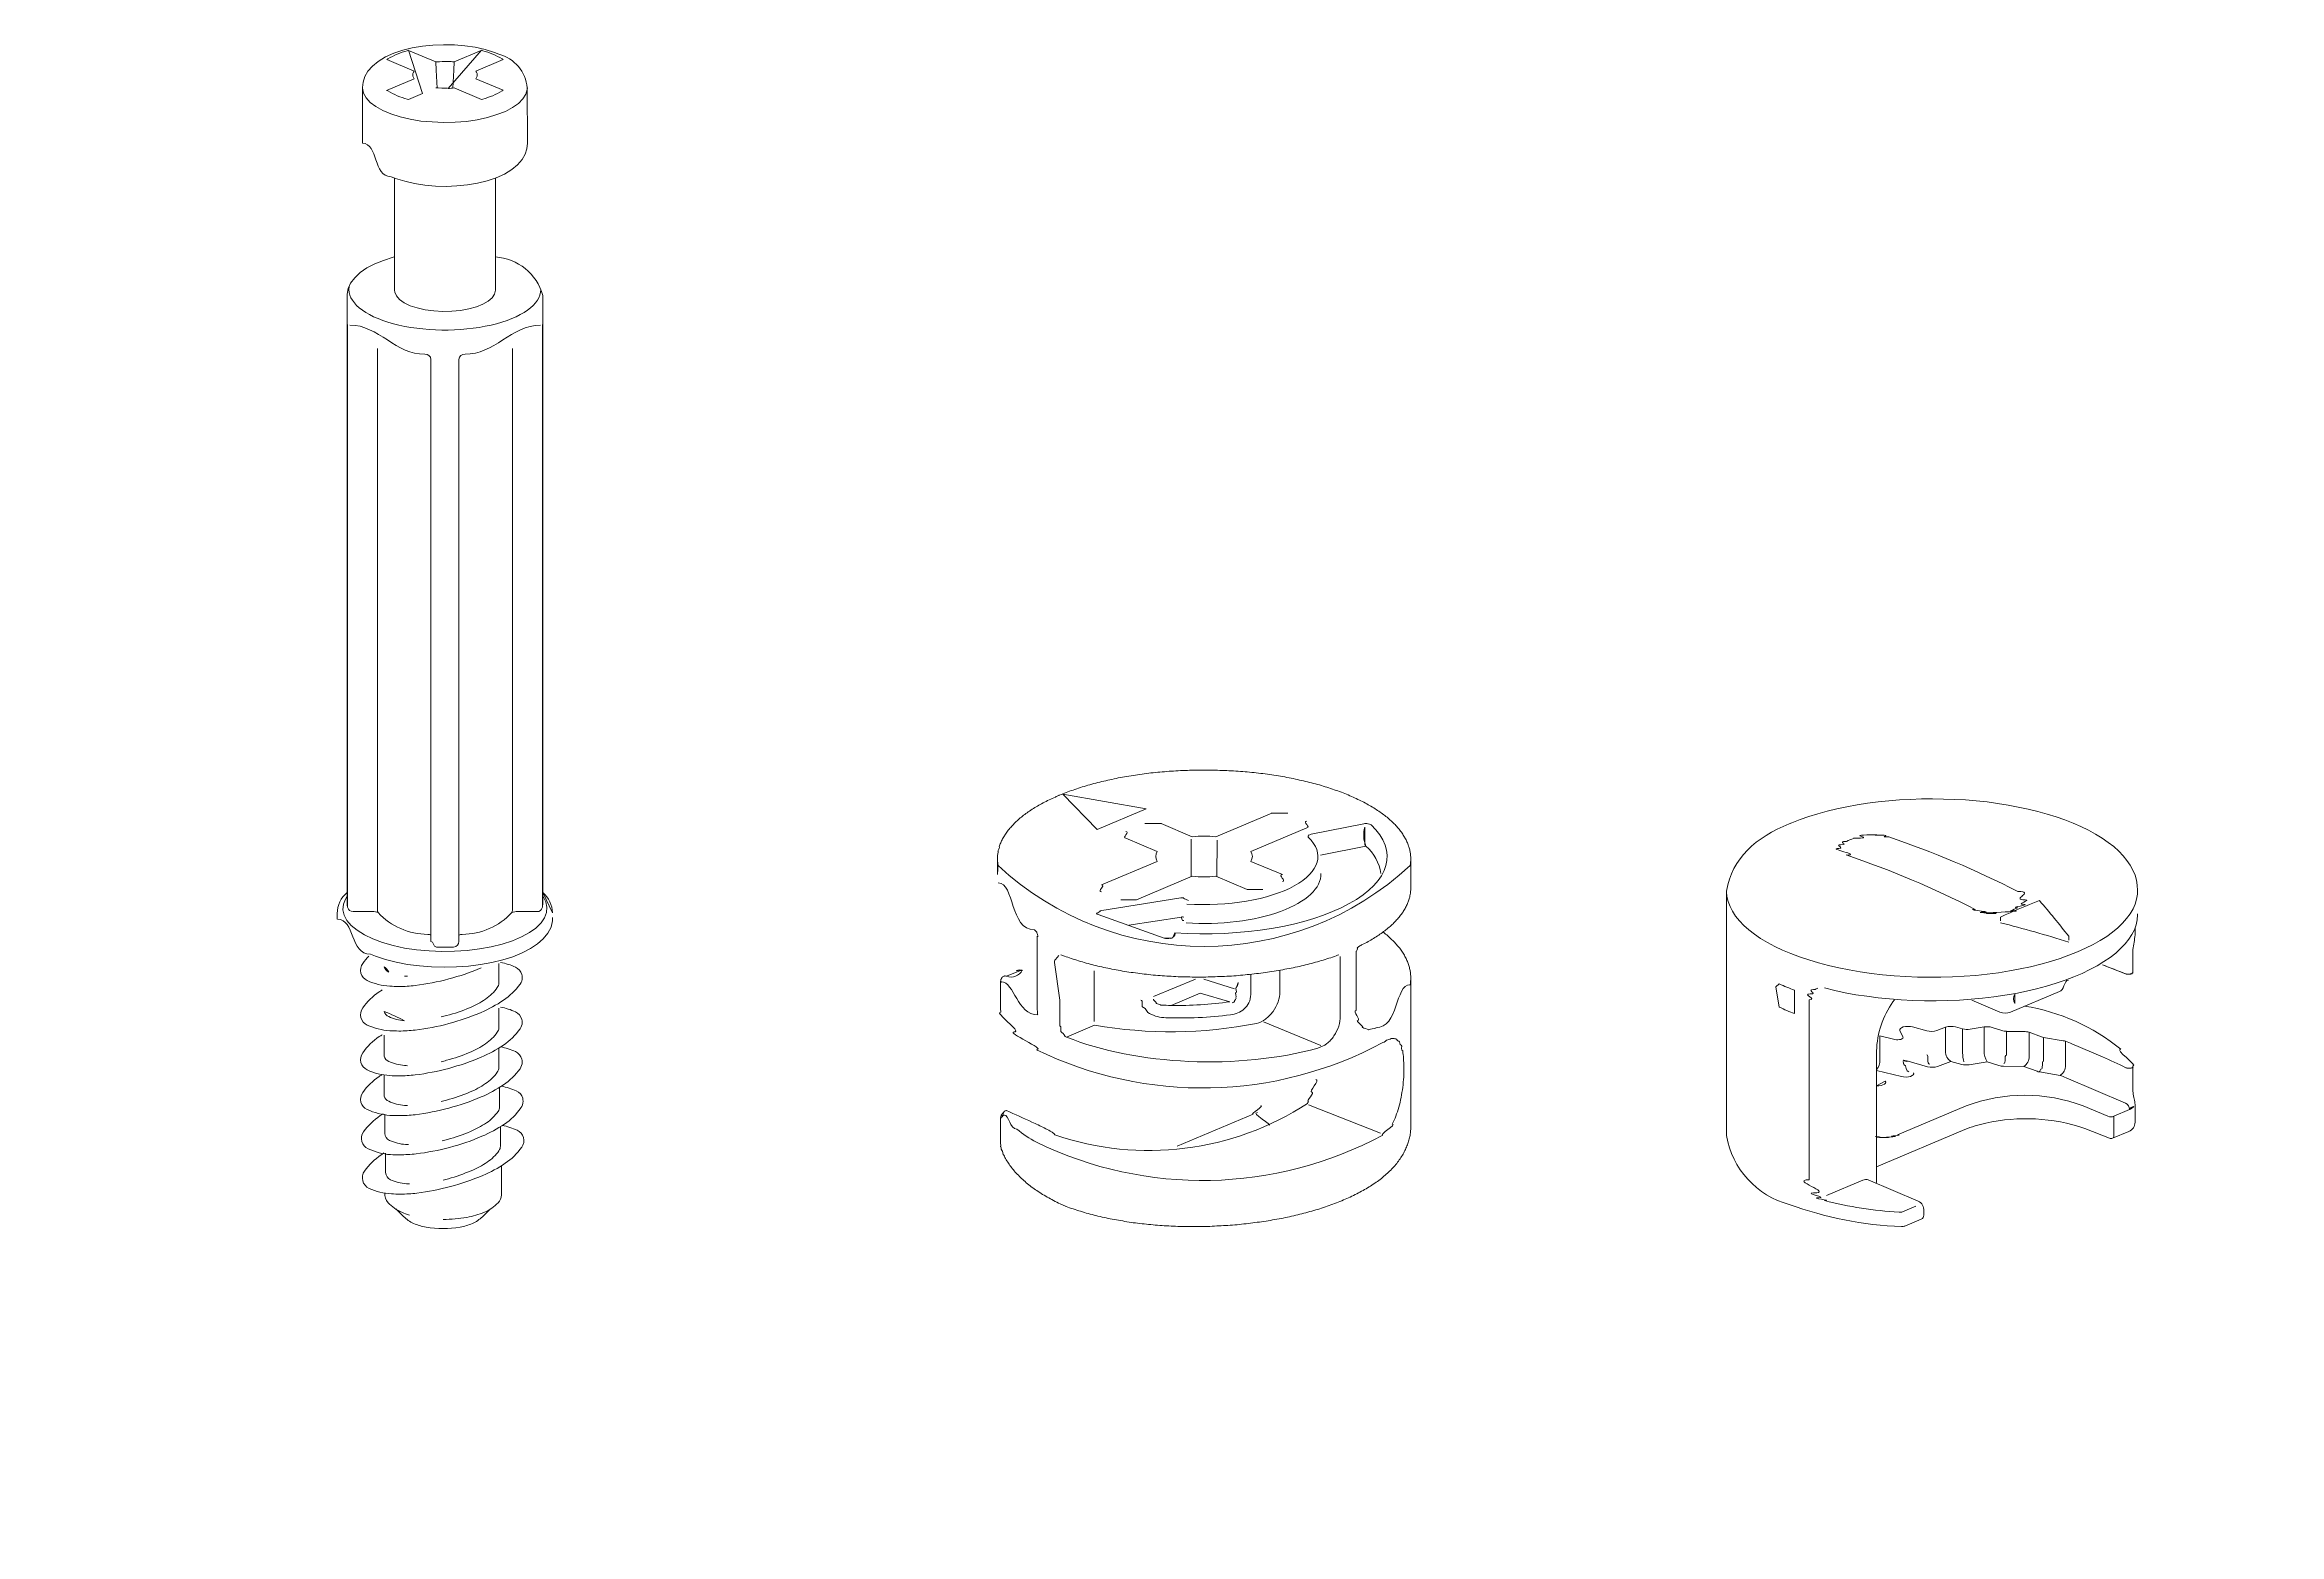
# Model space of a CAD drawing. Header units: metres. Extents: x -30.9 to 24.7, y -10.3 to 6.8.
# Drawn here: x -9.461 to -8.096, y 5.518 to 6.428 of the extents above; entities that cross this region are included whole.
import ezdxf

# ---------------------------------------------------------------- set-up
doc = ezdxf.new("R2010")
doc.units = ezdxf.units.M
doc.header["$MEASUREMENT"] = 0
doc.layers.add('PDF_Working_Num_Penna__7_Num_Penna__7', color=7, linetype='Continuous', lineweight=18)
doc.styles.add('GENERATED_STYLE_1', font='')
doc.styles.get('GENERATED_STYLE_1').set_extended_font_data('Arial')

msp = doc.modelspace()

# ---------------------------------------------------------------- linework, layer by layer
at = {"layer": 'PDF_Working_Num_Penna__7_Num_Penna__7', "color": 7, "linetype": 'Continuous', "lineweight": 18, "flags": 128}
for points in [[(-9.249, 6.3475), (-9.2462, 6.3464), (-9.2406, 6.3447), (-9.2346, 6.3433), (-9.2283, 6.3424), (-9.2218, 6.3418), (-9.2153, 6.3416), (-9.2088, 6.3419), (-9.2024, 6.3425), (-9.1962, 6.3436), (-9.1903, 6.345), (-9.1848, 6.3468), (-9.1798, 6.3491), (-9.1752, 6.3518), (-9.1717, 6.3548), (-9.169, 6.3579), (-9.1671, 6.3612), (-9.166, 6.3646), (-9.1657, 6.3679), (-9.1658, 6.4017, 0.31536), (-9.1832, 6.4223), (-9.1859, 6.4233), (-9.1916, 6.4251), (-9.1976, 6.4265), (-9.2039, 6.4274), (-9.2103, 6.428), (-9.2169, 6.4281), (-9.2234, 6.4279), (-9.2298, 6.4272), (-9.236, 6.4262), (-9.2418, 6.4248), (-9.2473, 6.4229), (-9.2524, 6.4207), (-9.2569, 6.4179), (-9.2604, 6.415), (-9.2631, 6.4119), (-9.265, 6.4086), (-9.2661, 6.4052), (-9.2664, 6.4019), (-9.2664, 6.3679)], [(-9.1566, 5.9018, 0.04844), (-9.1563, 5.9041), (-9.1563, 6.275, 0.318774), (-9.1853, 6.2985)], [(-9.2758, 6.2745), (-9.2758, 6.275), (-9.2758, 5.9041, 0.052298), (-9.2756, 5.9018)], [(-9.2756, 6.2573), (-9.2756, 5.9018), (-9.2755, 5.9013, 0.35378), (-9.2722, 5.8986), (-9.2606, 5.8986, -0.141802), (-9.2567, 5.8978)], [(-9.1566, 6.2573), (-9.1566, 5.9018), (-9.1566, 5.9013, -0.354436), (-9.16, 5.8986), (-9.1716, 5.8986, 0.131731), (-9.1753, 5.898, 0.144395), (-9.1749, 5.8995), (-9.1749, 6.2426)], [(-9.2573, 6.2426), (-9.2573, 6.1189), (-9.2573, 5.8995, 0.141567), (-9.2569, 5.898, 0.204246), (-9.2266, 5.8847, -0.080477), (-9.2246, 5.8843)], [(-9.2246, 5.8804), (-9.2246, 6.2359, 0.390687), (-9.2283, 6.2391)], [(-9.2213, 5.877), (-9.2175, 5.8769), (-9.2108, 5.877, 0.39989), (-9.2075, 5.8804), (-9.2075, 6.2359, -0.408492), (-9.2038, 6.2391)], [(-8.6267, 5.9352, 0.004155), (-8.6269, 5.9363, 0.028638), (-8.6276, 5.9387, 0.023678), (-8.6286, 5.9412, 0.025419), (-8.6298, 5.9436, 0.020936), (-8.6312, 5.9459, 0.018959), (-8.6329, 5.9483, 0.014814), (-8.6348, 5.9506, 0.01627), (-8.637, 5.9529, 0.014111), (-8.6394, 5.9551, 0.010096), (-8.6421, 5.9573, 0.011223), (-8.645, 5.9594, 0.009367), (-8.6481, 5.9615, 0.011569), (-8.6514, 5.9634, 0.009879), (-8.6549, 5.9654, 0.007752), (-8.6586, 5.9672, 0.007295), (-8.6625, 5.969, 0.00766), (-8.6665, 5.9707, 0.005234), (-8.6708, 5.9723, 0.006141), (-8.6752, 5.9738, 0.006734), (-8.6797, 5.9753, 0.005296), (-8.6844, 5.9766, 0.004409), (-8.6893, 5.9779, 0.005875), (-8.6942, 5.979, 0.006497), (-8.6993, 5.9801, 0.004942), (-8.7045, 5.9811, 0.004823), (-8.7098, 5.9819, 0.005366), (-8.7152, 5.9827, 0.007689), (-8.7206, 5.9834, 0.005975), (-8.7261, 5.9839, 0.006654), (-8.7317, 5.9844, 0.005782), (-8.7373, 5.9847, 0.005603), (-8.7429, 5.9849, 0.005547), (-8.7486, 5.9851, 0.004752), (-8.7542, 5.9851, 0.004756), (-8.7599, 5.985, 0.004783), (-8.7655, 5.9848, 0.004821), (-8.7711, 5.9845, 0.005714), (-8.7767, 5.9841, 0.003365), (-8.7822, 5.9836, 0.004324), (-8.7877, 5.983, 0.005333), (-8.7931, 5.9822, 0.00393), (-8.7984, 5.9814, 0.004752), (-8.8036, 5.9805, 0.007075), (-8.8088, 5.9794, 0.007303), (-8.8138, 5.9783, 0.007975), (-8.8187, 5.9771, 0.005679), (-8.8234, 5.9758, 0.008381), (-8.828, 5.9744, 0.007236), (-8.8325, 5.9729, 0.006709), (-8.8368, 5.9713, 0.008071), (-8.8407, 5.9697)], [(-8.8412, 5.9696, 0.002586), (-8.8433, 5.9686, 0.009684), (-8.8471, 5.9669, 0.009328), (-8.8508, 5.965, 0.010524), (-8.8543, 5.9631, 0.00975), (-8.8575, 5.9611, 0.011879), (-8.8606, 5.959, 0.012379), (-8.8634, 5.9569, 0.014041), (-8.866, 5.9547, 0.01416), (-8.8684, 5.9524, 0.015534), (-8.8706, 5.9501, 0.016838), (-8.8725, 5.9478, 0.020004), (-8.8741, 5.9454, 0.021292), (-8.8755, 5.943, 0.022452), (-8.8767, 5.9406, 0.020565), (-8.8776, 5.9381)], [(-8.7788, 5.9525), (-8.7597, 5.9444, -0.052413), (-8.7453, 5.9444), (-8.7112, 5.9588)], [(-8.6871, 5.946), (-8.655, 5.9523, -0.083985), (-8.6524, 5.9523)], [(-8.8152, 5.9149), (-8.7811, 5.9293, -0.288802), (-8.7811, 5.9354), (-8.8003, 5.9435)], [(-8.6898, 5.9498), (-8.7239, 5.9354, -0.287328), (-8.7239, 5.9293), (-8.7047, 5.9212)], [(-8.6445, 5.9219, 0.182504), (-8.6537, 5.9386), (-8.6815, 5.9331)], [(-8.8783, 5.935, 0.091573), (-8.8783, 5.9267, 0.39198), (-8.6266, 5.9268, 0.090744), (-8.6267, 5.935)], [(-8.6266, 5.909, 0.046163), (-8.6263, 5.913), (-8.6263, 5.9308)], [(-9.2758, 5.9102, 0.234369), (-9.2818, 5.8975), (-9.2818, 5.8944), (-9.2818, 5.8941)], [(-8.7261, 5.9121), (-8.7453, 5.9202, -0.052413), (-8.7597, 5.9202), (-8.7938, 5.9058)], [(-8.1824, 5.9112), (-8.1825, 5.9093), (-8.183, 5.9063), (-8.1839, 5.9032), (-8.1852, 5.9003), (-8.187, 5.8973), (-8.1891, 5.8944), (-8.1916, 5.8916), (-8.1945, 5.8888), (-8.1977, 5.8861), (-8.2013, 5.8835), (-8.2053, 5.881), (-8.2096, 5.8786), (-8.2142, 5.8762), (-8.2192, 5.874), (-8.2244, 5.872), (-8.2298, 5.87), (-8.2356, 5.8682), (-8.2416, 5.8665), (-8.2478, 5.865), (-8.2542, 5.8636), (-8.2607, 5.8624), (-8.2674, 5.8613), (-8.2743, 5.8604), (-8.2812, 5.8597), (-8.2883, 5.8591), (-8.2954, 5.8588), (-8.3026, 5.8585), (-8.3097, 5.8585), (-8.3169, 5.8586), (-8.324, 5.8589), (-8.3311, 5.8594), (-8.3381, 5.8601), (-8.345, 5.8609), (-8.3518, 5.8618), (-8.3585, 5.863), (-8.3649, 5.8643), (-8.3712, 5.8657), (-8.3773, 5.8673), (-8.3832, 5.8691), (-8.3888, 5.871), (-8.3941, 5.873), (-8.3992, 5.8751), (-8.404, 5.8774), (-8.4084, 5.8798), (-8.4126, 5.8822), (-8.4164, 5.8848), (-8.4198, 5.8875), (-8.4229, 5.8902), (-8.4256, 5.893), (-8.4279, 5.8959), (-8.4298, 5.8988), (-8.4313, 5.9018), (-8.4325, 5.9048), (-8.4332, 5.9078), (-8.4335, 5.9108), (-8.4335, 5.9112), (-8.4335, 5.9116), (-8.4335, 5.7618, 0.294027), (-8.3951, 5.7198, 0.079536), (-8.3265, 5.7063, 0.152369), (-8.3245, 5.7066), (-8.3145, 5.7108, 0.300708), (-8.313, 5.7132), (-8.313, 5.7158, 0.319672), (-8.3164, 5.7218), (-8.347, 5.7348), (-8.3473, 5.735)], [(-9.1753, 5.898, -0.204116), (-9.2055, 5.8847, 0.075985), (-9.2075, 5.8843)], [(-8.8161, 5.8992), (-8.7666, 5.907, -0.059007), (-8.7648, 5.907)], [(-8.7984, 5.8903), (-8.7663, 5.8953, 0.149823), (-8.7657, 5.8932, 0.13079), (-8.7649, 5.8933)], [(-8.6578, 5.8775, 0.001834), (-8.6559, 5.8785, 0.01012), (-8.6523, 5.8803, 0.009827), (-8.649, 5.8823, 0.010764), (-8.6458, 5.8843, 0.011673), (-8.6429, 5.8864, 0.013688), (-8.6402, 5.8885, 0.013779), (-8.6377, 5.8907, 0.016861), (-8.6354, 5.893, 0.016266), (-8.6334, 5.8952, 0.017712), (-8.6316, 5.8976, 0.017403), (-8.6301, 5.8999, 0.021271), (-8.6288, 5.9023, 0.021955), (-8.6278, 5.9047, 0.027576), (-8.627, 5.9071)], [(-8.2662, 5.893), (-8.2662, 5.8953, -0.011168), (-8.2424, 5.9054, -0.012291), (-8.2245, 5.8836), (-8.2245, 5.8812)], [(-8.8544, 5.8837), (-8.8544, 5.8398, 0.010585), (-8.8543, 5.8377, 0.017567), (-8.8541, 5.8355)], [(-8.6267, 5.8626, 0.007355), (-8.627, 5.8638, 0.02983), (-8.6277, 5.8663, 0.017797), (-8.6286, 5.8688, 0.021094), (-8.6298, 5.8713, 0.019693), (-8.6313, 5.8738, 0.014771), (-8.633, 5.8762, 0.017942), (-8.635, 5.8786, 0.016185), (-8.6372, 5.8809, 0.015812), (-8.6396, 5.8832, 0.018848), (-8.6423, 5.8855, -0.003902), (-8.6432, 5.8862)], [(-8.1853, 5.8615), (-8.1853, 5.8755, 0.033869), (-8.184, 5.8844), (-8.184, 5.8885)], [(-9.2625, 5.8715, 0.03732), (-9.2663, 5.867, 0.470088), (-9.2635, 5.8565, 0.090504), (-9.2498, 5.8531, 0.016862), (-9.2442, 5.8529, 0.031502), (-9.2342, 5.8535, 0.036269), (-9.2138, 5.8575, 0.035962), (-9.194, 5.8642)], [(-8.8405, 5.8288), (-8.8405, 5.8446), (-8.8438, 5.8675, -0.202526), (-8.8433, 5.8694), (-8.8411, 5.8719)], [(-8.84, 5.8723, 0.003856), (-8.8378, 5.8715, 0.011392), (-8.8336, 5.87, 0.006033), (-8.8291, 5.8686, 0.006873), (-8.8245, 5.8672, 0.006314), (-8.8198, 5.866, 0.00709), (-8.815, 5.8648, 0.005114), (-8.81, 5.8638, 0.00606), (-8.8049, 5.8628, 0.005034), (-8.7997, 5.8619, 0.003919), (-8.7944, 5.8612, 0.004408), (-8.789, 5.8605, 0.004324), (-8.7836, 5.8599, 0.003364), (-8.778, 5.8595, 0.004213), (-8.7725, 5.8591, 0.004829), (-8.7669, 5.8588, 0.004763), (-8.7612, 5.8587, 0.003975), (-8.7556, 5.8586, 0.004751), (-8.7499, 5.8587, 0.003961), (-8.7443, 5.8589, 0.006348), (-8.7386, 5.8591, 0.004081), (-8.733, 5.8595, 0.00566), (-8.7275, 5.86, 0.006591), (-8.7219, 5.8606, 0.005061), (-8.7165, 5.8612, 0.003849), (-8.7111, 5.862, 0.005483), (-8.7058, 5.8629, 0.005923), (-8.7006, 5.8639, 0.003399), (-8.6955, 5.8649, 0.004806), (-8.6905, 5.8661, 0.012041), (-8.6809, 5.8687, 0.006668), (-8.6763, 5.8701, 0.00698), (-8.6718, 5.8717)], [(-8.683, 5.8153, 0.096461), (-8.6776, 5.818, 0.083435), (-8.6732, 5.8227, 0.07313), (-8.6703, 5.8287, 0.074567), (-8.6693, 5.835), (-8.6693, 5.8712)], [(-9.2544, 5.8508, 0.005941), (-9.2562, 5.8496, 0.090583), (-9.2663, 5.8398, 0.470953), (-9.2635, 5.8293, 0.091425), (-9.2498, 5.8259, 0.017662), (-9.2442, 5.8257, 0.03061), (-9.2342, 5.8263, 0.035426), (-9.2138, 5.8302, 0.034725), (-9.194, 5.8371, 0.048564), (-9.1804, 5.8445, 0.090585), (-9.1702, 5.8543, 0.156686), (-9.1689, 5.8584, 0.060183), (-9.1692, 5.8602, 0.225272), (-9.173, 5.8647, 0.060916), (-9.1821, 5.8676)], [(-9.1832, 5.867), (-9.1832, 5.855, -0.1528), (-9.1841, 5.8522, -0.090689), (-9.1913, 5.8452, -0.047557), (-9.201, 5.8399, -0.035557), (-9.2151, 5.8351, -0.008255), (-9.2183, 5.8343)], [(-8.8768, 5.8553), (-8.8768, 5.855), (-8.8768, 5.8387, 0.009209), (-8.8766, 5.8372)], [(-8.8373, 5.7187, 0.004993), (-8.8368, 5.7186, 0.009944), (-8.8324, 5.717, 0.008656), (-8.8279, 5.7156, 0.006521), (-8.8233, 5.7142, 0.006459), (-8.8185, 5.713, 0.006846), (-8.8136, 5.7118, 0.005552), (-8.8086, 5.7108, 0.004482), (-8.8035, 5.7099, 0.004041), (-8.7983, 5.709, 0.004733), (-8.7931, 5.7083, 0.003691), (-8.7877, 5.7077, 0.004257), (-8.7823, 5.7072, 0.004951), (-8.7768, 5.7068, 0.004948), (-8.7713, 5.7065, 0.004898), (-8.7658, 5.7063, 0.004846), (-8.7602, 5.7063, 0.004818), (-8.7546, 5.7063, 0.005606), (-8.749, 5.7064, 0.004882), (-8.7434, 5.7067, 0.004208), (-8.7379, 5.707, 0.004883), (-8.7323, 5.7074, 0.003955), (-8.7268, 5.708, 0.005771), (-8.7214, 5.7087, 0.005019), (-8.716, 5.7094, 0.005168), (-8.7107, 5.7103, 0.004206), (-8.7054, 5.7112, 0.004856), (-8.7003, 5.7123, 0.005177), (-8.6952, 5.7135, 0.005323), (-8.6903, 5.7147, 0.00537), (-8.6854, 5.7161, 0.005555), (-8.6807, 5.7175, 0.007347), (-8.6761, 5.7191, 0.007689), (-8.6717, 5.7207, 0.009543), (-8.6674, 5.7225, 0.009913), (-8.6632, 5.7243, 0.010748), (-8.6592, 5.7263, 0.010419), (-8.6554, 5.7283, 0.010091), (-8.6517, 5.7305, 0.012586), (-8.6483, 5.7327, 0.014517), (-8.645, 5.7351, 0.013072), (-8.642, 5.7376, 0.015596), (-8.6392, 5.7401, 0.016422), (-8.6366, 5.7428, 0.018309), (-8.6343, 5.7455, 0.020069), (-8.6323, 5.7484, 0.021068), (-8.6306, 5.7512, 0.021289), (-8.6292, 5.7541, 0.025204), (-8.6281, 5.757, 0.02131), (-8.6272, 5.7598, 0.02266), (-8.6266, 5.7627, 0.027778), (-8.6263, 5.7656, 0.01428), (-8.6263, 5.7675), (-8.6263, 5.858)], [(-8.7062, 5.8628), (-8.7062, 5.8498, -0.082414), (-8.7073, 5.8436, -0.073612), (-8.7104, 5.8377, -0.077178), (-8.715, 5.833, -0.088777), (-8.7204, 5.8303, -0.090419), (-8.8194, 5.8292), (-8.8365, 5.822)], [(-8.7858, 5.8365, 0.073752), (-8.781, 5.8345, 0.057153), (-8.7758, 5.8338, 0.039777), (-8.7363, 5.8356, 0.067719), (-8.7319, 5.8368, 0.079784), (-8.728, 5.8392, 0.097273), (-8.7251, 5.843, 0.116377), (-8.724, 5.848), (-8.724, 5.8532), (-8.724, 5.8603)], [(-8.342, 5.7327), (-8.3418, 5.7334), (-8.3418, 5.8135, -0.150178), (-8.3318, 5.8436), (-8.3309, 5.8447)], [(-8.2836, 5.8445), (-8.2665, 5.8373, 0.202186), (-8.26, 5.8373), (-8.2302, 5.8499)], [(-9.2544, 5.8234, 0.004166), (-9.2562, 5.8223, 0.090356), (-9.2663, 5.8124, 0.468579), (-9.2635, 5.8019, 0.09083), (-9.2498, 5.7985, 0.016061), (-9.2442, 5.7983, 0.030609), (-9.2342, 5.7989, 0.03543), (-9.2138, 5.8029, 0.034532), (-9.194, 5.8097, 0.047262), (-9.1804, 5.8171, 0.090104), (-9.1702, 5.827, 0.156365), (-9.1689, 5.831, 0.061583), (-9.1692, 5.8328, 0.22427), (-9.173, 5.8374, 0.060905), (-9.1821, 5.8403)], [(-9.1832, 5.8396), (-9.1832, 5.8276, -0.152317), (-9.1841, 5.8249, -0.090163), (-9.1913, 5.8179, -0.047545), (-9.201, 5.8126, -0.035271), (-9.2151, 5.8078, -0.010869), (-9.2183, 5.8069)], [(-8.3418, 5.8021, 0.1707), (-8.3398, 5.8081), (-8.3398, 5.8228), (-8.3306, 5.8206), (-8.3297, 5.8204), (-8.3288, 5.8204), (-8.3278, 5.8205), (-8.327, 5.8206), (-8.3263, 5.8209), (-8.3258, 5.8213), (-8.3256, 5.8217), (-8.3257, 5.8221), (-8.3276, 5.826), (-8.3277, 5.8266), (-8.3273, 5.8272), (-8.3266, 5.8277), (-8.3255, 5.8282), (-8.3242, 5.8284), (-8.3227, 5.8285), (-8.3212, 5.8285), (-8.3199, 5.8282), (-8.3112, 5.8258, 0.145423), (-8.305, 5.826), (-8.2997, 5.828, -0.146179), (-8.2936, 5.8282), (-8.2893, 5.827, 0.105341), (-8.2847, 5.8268), (-8.2762, 5.8282, -0.113891), (-8.2713, 5.8279), (-8.2654, 5.826, 0.074878), (-8.2625, 5.8256)], [(-8.2964, 5.8071, -0.26251), (-8.2997, 5.8133), (-8.2997, 5.828)], [(-8.2743, 5.8069, -0.155343), (-8.2762, 5.8135), (-8.2762, 5.8282)], [(-9.2544, 5.7991, 0.002344), (-9.2562, 5.798, 0.09017), (-9.2663, 5.7881, 0.471228), (-9.2636, 5.7778, 0.089294), (-9.2498, 5.7742, 0.016862), (-9.2442, 5.774, 0.03016), (-9.2342, 5.7746, 0.034795), (-9.2138, 5.7786, 0.035741), (-9.194, 5.7854, 0.046537), (-9.1804, 5.7928, 0.090531), (-9.1702, 5.8027, 0.156237), (-9.1689, 5.8067, 0.063179), (-9.1692, 5.8085, 0.222958), (-9.173, 5.8131, 0.060938), (-9.1821, 5.816)], [(-9.2533, 5.8232), (-9.2533, 5.8114, 0.069544), (-9.2531, 5.8103, 0.227117), (-9.2504, 5.8071, 0.091911), (-9.2407, 5.8047, 0.020084), (-9.2389, 5.8045)], [(-9.1832, 5.8153), (-9.1832, 5.8034, -0.149519), (-9.1841, 5.8006, -0.089204), (-9.1913, 5.7936, -0.046832), (-9.201, 5.7883, -0.03499), (-9.2151, 5.7835, -0.004286), (-9.2183, 5.7827)], [(-8.6376, 5.7689, 0.033843), (-8.6354, 5.7737, 0.025225), (-8.6336, 5.7791, 0.037216), (-8.6312, 5.7913, 0.01433), (-8.6306, 5.7976, 0.013457), (-8.6305, 5.8036, 0.016981), (-8.6307, 5.809, 0.028548), (-8.6312, 5.8135)], [(-8.3226, 5.8072), (-8.3107, 5.8039, 0.146936), (-8.3046, 5.8041), (-8.2964, 5.8071), (-8.2898, 5.8053, 0.102554), (-8.2853, 5.8051), (-8.2743, 5.8069), (-8.2671, 5.8046, 0.072754), (-8.2643, 5.8042), (-8.2519, 5.804), (-8.2438, 5.8011, 0.041018), (-8.2424, 5.8007), (-8.2298, 5.7986, 0.267913), (-8.2264, 5.8048), (-8.2264, 5.8194, -0.008583), (-8.2225, 5.8178), (-8.2038, 5.8099, -0.001658), (-8.1896, 5.8033)], [(-8.2885, 5.8068, -0.063859), (-8.2893, 5.8123), (-8.2893, 5.827)], [(-8.2487, 5.8249, 0.080608), (-8.2518, 5.8254), (-8.2625, 5.8255), (-8.2625, 5.8109)], [(-8.2398, 5.8218, -0.041742), (-8.2411, 5.8222), (-8.2487, 5.8249), (-8.2487, 5.8102, -0.257613), (-8.2519, 5.804)], [(-8.2264, 5.8194, 0.054529), (-8.2279, 5.8198), (-8.2398, 5.8218), (-8.2398, 5.8072)], [(-8.184, 5.77), (-8.184, 5.7803), (-8.184, 5.7809, 0.048572), (-8.1842, 5.7825, -0.015394), (-8.1849, 5.7861, -0.044272), (-8.1853, 5.79), (-8.1853, 5.804)], [(-9.2539, 5.7751, 0.005974), (-9.2556, 5.774, 0.090638), (-9.2658, 5.7641, 0.47184), (-9.263, 5.7538, 0.090362), (-9.2493, 5.7502, 0.016041), (-9.2437, 5.7501, 0.030598), (-9.2337, 5.7507, 0.03629), (-9.2132, 5.7546, 0.035409), (-9.1935, 5.7614, 0.04718), (-9.1798, 5.7688, 0.091118), (-9.1697, 5.7787, 0.156972), (-9.1684, 5.7828, 0.061465), (-9.1686, 5.7846, 0.224757), (-9.1725, 5.7891, 0.06287), (-9.1816, 5.792)], [(-9.2533, 5.7989), (-9.2533, 5.7872, 0.068576), (-9.2531, 5.786, 0.2278), (-9.2504, 5.7828, 0.089724), (-9.2407, 5.7803, 0.005201), (-9.2389, 5.7802)], [(-9.1827, 5.7913), (-9.1827, 5.7794, -0.150096), (-9.1836, 5.7766, -0.08958), (-9.1908, 5.7696, -0.047163), (-9.2005, 5.7643, -0.03623), (-9.2145, 5.7595, -0.00825), (-9.2177, 5.7587)], [(-8.1977, 5.7602, 0.307309), (-8.1969, 5.7618), (-8.1969, 5.7736, -0.175293), (-8.2005, 5.7736), (-8.2156, 5.78, 0.1799), (-8.2871, 5.78), (-8.329, 5.7622)], [(-8.1969, 5.7736), (-8.1874, 5.7777, 0.27713), (-8.1898, 5.7817), (-8.2261, 5.7971, 0.009101), (-8.2298, 5.7986)], [(-9.2528, 5.7749), (-9.2528, 5.7632, 0.286676), (-9.2499, 5.7589, 0.091693), (-9.2401, 5.7564, 0.009826), (-9.2383, 5.7563)], [(-8.8729, 5.7769), (-8.8732, 5.7771, -0.006919), (-8.8576, 5.7701, -0.00828), (-8.8501, 5.7665, -0.010551), (-8.8465, 5.7646, -0.017523), (-8.8448, 5.7636, -0.036327), (-8.8441, 5.763, -0.058014), (-8.8438, 5.7627)], [(-8.6888, 5.7826, -0.004184), (-8.6893, 5.7815, -0.231221), (-8.8436, 5.7623), (-8.8439, 5.7624)], [(-9.2534, 5.7512, 0.008337), (-9.2551, 5.75, 0.090557), (-9.2652, 5.7402, 0.470013), (-9.2624, 5.7296, 0.090952), (-9.2488, 5.7263, 0.016009), (-9.2432, 5.7261, 0.031438), (-9.2332, 5.7267, 0.035448), (-9.2127, 5.7307, 0.035275), (-9.193, 5.7375, 0.04885), (-9.1793, 5.7449, 0.091204), (-9.1692, 5.7547, 0.224343), (-9.1681, 5.7607, 0.224649), (-9.172, 5.7651, 0.061327), (-9.1811, 5.768)], [(-9.1822, 5.7674), (-9.1822, 5.7554, -0.151758), (-9.1831, 5.7526, -0.09006), (-9.1903, 5.7456, -0.047167), (-9.2, 5.7404, -0.035598), (-9.214, 5.7355, -0.008924), (-9.2172, 5.7347)], [(-8.8669, 5.7658, 0.048692), (-8.8549, 5.7578, 0.241089), (-8.6434, 5.7621)], [(-8.3418, 5.7427), (-8.2879, 5.7655, -0.047018), (-8.2751, 5.7694, -0.13901), (-8.2147, 5.7662), (-8.1996, 5.7602, 0.202667), (-8.1977, 5.7602), (-8.1877, 5.7644, 0.31358), (-8.184, 5.77)], [(-9.2523, 5.751), (-9.2523, 5.7392, 0.281403), (-9.2494, 5.7349, 0.089356), (-9.2396, 5.7324, 0.012297), (-9.2378, 5.7323)], [(-8.8748, 5.7499, 0.01502), (-8.8733, 5.7471, 0.020484), (-8.8715, 5.7443, 0.017734), (-8.8695, 5.7416, 0.016306), (-8.8672, 5.7389, 0.015577), (-8.8646, 5.7363, 0.014936), (-8.8618, 5.7337, 0.01481), (-8.8588, 5.7312, 0.014271), (-8.8555, 5.7288, 0.012428), (-8.852, 5.7265, 0.01014), (-8.8483, 5.7243, 0.009751), (-8.8444, 5.7222, 0.009698), (-8.8403, 5.7201, 0.004448), (-8.8375, 5.7189)], [(-9.1816, 5.7434), (-9.1816, 5.7256, -0.198086), (-9.1836, 5.7208, -0.10122), (-9.192, 5.715, -0.056763), (-9.2027, 5.7119, -0.042495), (-9.2172, 5.7106)], [(-8.347, 5.7348, 0.203568), (-8.3502, 5.7346), (-8.3723, 5.7253)], [(-9.2527, 5.7268, 0.236801), (-9.2508, 5.7208, 0.101521), (-9.2424, 5.715, 0.026547), (-9.2378, 5.7133)], [(-8.3179, 5.7187), (-8.3259, 5.7153, -0.108541), (-8.3281, 5.715, -0.045908), (-8.3736, 5.7221)], [(-9.1883, 5.717), (-9.1932, 5.7123, -0.09933), (-9.1993, 5.7082, -0.056409), (-9.2068, 5.7059, -0.08636), (-9.2276, 5.7059, -0.056487), (-9.2352, 5.7082, -0.09933), (-9.2413, 5.7124), (-9.2461, 5.717)]]:
    msp.add_lwpolyline(points, format="xyb", dxfattribs=at)
for points in [[(-9.2297, 6.3983), (-9.2384, 6.4247), (-9.2391, 6.4244, 0.073055), (-9.251, 6.4194), (-9.2515, 6.419), (-9.2349, 6.412, 0.092771), (-9.2356, 6.4105, 0.013736), (-9.2356, 6.4088, 0.092184), (-9.2349, 6.4073), (-9.2517, 6.4002), (-9.251, 6.3999, 0.073388), (-9.2391, 6.3949), (-9.2383, 6.3947)], [(-9.2142, 6.4014, 0.017554), (-9.2105, 6.4017), (-9.1937, 6.3946), (-9.193, 6.3949, 0.073388), (-9.1812, 6.3999), (-9.1806, 6.4003), (-9.1972, 6.4073, 0.094432), (-9.1965, 6.4088, 0.008282), (-9.1965, 6.4105, 0.095027), (-9.1972, 6.412), (-9.1805, 6.4191), (-9.1812, 6.4194, 0.07319), (-9.193, 6.4244), (-9.1937, 6.4247)], [(-8.6537, 5.9386, -0.176027), (-8.6544, 5.9407), (-8.6543, 5.9455), (-8.6543, 5.9502, 0.176836)], [(-8.8787, 5.9308), (-8.8787, 5.9212, 0.046549)], [(-9.1563, 5.9102, -0.213294), (-9.1504, 5.8979)], [(-8.7748, 5.8822, 0.025392), (-8.774, 5.8822, 0.033995)], [(-8.7703, 5.8857), (-8.7713, 5.8832, 0.318853)], [(-9.2531, 5.8649, 0.227848), (-9.2504, 5.8617, 0.091884)], [(-8.8768, 5.8558, 0.02789), (-8.8768, 5.8553)], [(-8.8635, 5.8628), (-8.8641, 5.8628), (-8.8647, 5.8627), (-8.8731, 5.8591, 0.380752)], [(-8.7324, 5.8528, 0.060494), (-8.732, 5.8535, 0.057891), (-8.7318, 5.8544, 0.024422), (-8.7317, 5.8553)], [(-8.3919, 5.8506), (-8.3919, 5.8363, -0.018728), (-8.4012, 5.8403), (-8.4034, 5.8526), (-8.4012, 5.8545, 0.018723)], [(-8.1898, 5.8607, -0.002936), (-8.2038, 5.8661)], [(-8.7367, 5.8436), (-8.7548, 5.8488), (-8.7726, 5.8413, 0.040115)], [(-8.2573, 5.8483), (-8.2573, 5.8426, -0.308785)], [(-9.2531, 5.8377, 0.22507), (-9.2504, 5.8345, 0.090182), (-9.2407, 5.832, 0.012657)], [(-8.3256, 5.8078, 0.162394), (-8.3226, 5.8072)], [(-8.3251, 5.8053, -0.10614), (-8.3256, 5.8071)], [(-8.8748, 5.7744, 0.079554), (-8.8768, 5.7722), (-8.8768, 5.7724), (-8.8768, 5.7569), (-8.8768, 5.7567), (-8.8768, 5.7722, -0.164515), (-8.8763, 5.7742, 0.137758)], [(-8.1874, 5.7777, 0.104643), (-8.1847, 5.7796, 0.27826)], [(-8.8762, 5.7531), (-8.876, 5.7528, -0.01675)]]:
    msp.add_lwpolyline(points, format="xyb", close=True, dxfattribs=at)
for points in [[(-9.2383, 6.4246), (-9.2216, 6.4176), (-9.2214, 6.4125), (-9.2209, 6.4016)], [(-9.2113, 6.4016), (-9.2107, 6.4125), (-9.2105, 6.4176), (-9.1939, 6.4246)], [(-9.1657, 6.4018), (-9.1658, 6.4008), (-9.1666, 6.3978), (-9.1685, 6.395), (-9.1712, 6.3922), (-9.1748, 6.3897), (-9.1792, 6.3874), (-9.1844, 6.3854), (-9.1901, 6.3837), (-9.1964, 6.3823), (-9.203, 6.3813), (-9.2099, 6.3808), (-9.217, 6.3806), (-9.2239, 6.3809), (-9.2308, 6.3815), (-9.2374, 6.3826), (-9.2435, 6.384), (-9.2491, 6.3858), (-9.2541, 6.3879), (-9.2583, 6.3903), (-9.2617, 6.3929), (-9.2642, 6.3957), (-9.2658, 6.3986), (-9.2664, 6.4015), (-9.2664, 6.4019)], [(-9.2468, 6.3467), (-9.2468, 6.2781), (-9.2467, 6.277), (-9.2457, 6.2747), (-9.2438, 6.2725), (-9.2409, 6.2705), (-9.2373, 6.2687), (-9.233, 6.2673), (-9.2282, 6.2662), (-9.2229, 6.2655), (-9.2174, 6.2651), (-9.2119, 6.2653), (-9.2066, 6.2658), (-9.2015, 6.2667), (-9.1969, 6.268), (-9.1929, 6.2696), (-9.1897, 6.2715), (-9.1873, 6.2736), (-9.1858, 6.2758), (-9.1853, 6.2781), (-9.1853, 6.3467)], [(-9.2468, 6.2985), (-9.2477, 6.2983), (-9.2536, 6.2964), (-9.259, 6.2943), (-9.2637, 6.2918), (-9.2679, 6.2889), (-9.2712, 6.2858), (-9.2737, 6.2824), (-9.2752, 6.2793), (-9.2758, 6.2757), (-9.2757, 6.2743)], [(-8.8387, 5.9703), (-8.8178, 5.9488)], [(-8.7878, 5.9614), (-8.8387, 5.9703)], [(-8.1824, 5.9112), (-8.1824, 5.9116), (-8.1826, 5.9147), (-8.1831, 5.9178), (-8.184, 5.9209), (-8.1853, 5.9239), (-8.1869, 5.9269), (-8.1889, 5.9298), (-8.1912, 5.9327), (-8.1939, 5.9355), (-8.197, 5.9383), (-8.2004, 5.9409), (-8.2041, 5.9435), (-8.2081, 5.946), (-8.2124, 5.9483), (-8.217, 5.9506), (-8.2218, 5.9527), (-8.2269, 5.9546), (-8.2322, 5.9565), (-8.2377, 5.9582), (-8.2434, 5.9598), (-8.2493, 5.9612), (-8.2553, 5.9625), (-8.2615, 5.9637), (-8.2679, 5.9647), (-8.2743, 5.9656), (-8.2809, 5.9663), (-8.2875, 5.9668), (-8.2942, 5.9672), (-8.3009, 5.9674), (-8.3076, 5.9675), (-8.3144, 5.9675), (-8.3211, 5.9672), (-8.3278, 5.9669), (-8.3344, 5.9663), (-8.3409, 5.9656), (-8.3474, 5.9648), (-8.3537, 5.9638), (-8.3599, 5.9626), (-8.366, 5.9614), (-8.3719, 5.9599), (-8.3776, 5.9584), (-8.3831, 5.9567), (-8.3885, 5.9548), (-8.3935, 5.9529), (-8.3951, 5.9522)], [(-8.8178, 5.9488), (-8.7878, 5.9614)], [(-8.7603, 5.9202), (-8.7603, 5.9428)], [(-8.7446, 5.9422), (-8.7447, 5.92)], [(-9.2758, 5.9081), (-9.2769, 5.9063), (-9.2781, 5.9031), (-9.2784, 5.8998), (-9.2776, 5.8965), (-9.2759, 5.8932), (-9.2733, 5.8901), (-9.2697, 5.8872), (-9.2653, 5.8845), (-9.2601, 5.882), (-9.2543, 5.8798), (-9.2478, 5.8779), (-9.2408, 5.8764), (-9.2335, 5.8753), (-9.2258, 5.8746), (-9.218, 5.8743), (-9.2102, 5.8744), (-9.2025, 5.8749), (-9.195, 5.8758), (-9.1878, 5.8771), (-9.1811, 5.8788), (-9.1749, 5.8808), (-9.1693, 5.8832), (-9.1645, 5.8858), (-9.1605, 5.8886), (-9.1574, 5.8917), (-9.1553, 5.8948), (-9.154, 5.8981), (-9.1538, 5.9014), (-9.1545, 5.9047), (-9.1562, 5.9079)], [(-8.7768, 5.8824), (-8.8172, 5.8968)], [(-8.3736, 5.852), (-8.3674, 5.8505), (-8.361, 5.8491), (-8.3544, 5.8479), (-8.3477, 5.8469), (-8.3408, 5.846), (-8.3339, 5.8453), (-8.3268, 5.8447), (-8.3197, 5.8444), (-8.3126, 5.8442), (-8.3054, 5.8441), (-8.2983, 5.8443), (-8.2911, 5.8446), (-8.2841, 5.8451), (-8.2771, 5.8458), (-8.2702, 5.8466), (-8.2634, 5.8476), (-8.2568, 5.8487), (-8.2503, 5.85), (-8.2441, 5.8515), (-8.238, 5.8531), (-8.2322, 5.8549), (-8.2266, 5.8568), (-8.2213, 5.8588), (-8.2162, 5.8609), (-8.2115, 5.8632), (-8.2071, 5.8656), (-8.203, 5.8681), (-8.1992, 5.8706), (-8.1958, 5.8733), (-8.1928, 5.876), (-8.1901, 5.8789), (-8.1878, 5.8817), (-8.1859, 5.8846), (-8.1844, 5.8876), (-8.1833, 5.8906), (-8.1827, 5.8936), (-8.1824, 5.8966), (-8.1824, 5.8972)], [(-9.2615, 5.8726), (-9.2585, 5.8715), (-9.2524, 5.8694), (-9.2458, 5.8677), (-9.2389, 5.8664), (-9.2316, 5.8655), (-9.2242, 5.8649), (-9.2166, 5.8647), (-9.2091, 5.8648), (-9.2016, 5.8654), (-9.1944, 5.8663), (-9.1874, 5.8675), (-9.1808, 5.8691), (-9.1746, 5.8711), (-9.169, 5.8734), (-9.1639, 5.876), (-9.1596, 5.8789), (-9.156, 5.882), (-9.1532, 5.8855), (-9.1513, 5.8891), (-9.1504, 5.8929), (-9.1505, 5.895)], [(-8.6596, 5.8382), (-8.6596, 5.8744)], [(-8.8196, 5.8316), (-8.8196, 5.8625)], [(-8.7833, 5.8467), (-8.7577, 5.8573)], [(-8.7526, 5.8573), (-8.7339, 5.8515)], [(-8.383, 5.7348), (-8.383, 5.8447)], [(-8.6812, 5.8168), (-8.7163, 5.8313)], [(-8.3418, 5.8015), (-8.3266, 5.7979), (-8.3253, 5.7977), (-8.3238, 5.7976), (-8.3224, 5.7977), (-8.3211, 5.798), (-8.3201, 5.7985), (-8.3194, 5.799), (-8.3191, 5.7996), (-8.3192, 5.8002)], [(-8.7226, 5.7749), (-8.769, 5.7553)], [(-8.6447, 5.7634), (-8.6888, 5.7807)]]:
    msp.add_lwpolyline(points, dxfattribs=at)
msp.add_lwpolyline([(-8.3418, 5.7922), (-8.3405, 5.7922), (-8.3391, 5.7924), (-8.3379, 5.7928), (-8.3369, 5.7933), (-8.3364, 5.7939), (-8.3362, 5.7945), (-8.3366, 5.7951)], close=True, dxfattribs=at)
at = {"layer": 'PDF_Working_Num_Penna__7_Num_Penna__7', "color": 7, "linetype": 'Continuous', "lineweight": 18}
for centre, radius, start, end in [((-9.2159, 6.375), 0.0429, 82.7722, 87.6382), ((-8.1365, 5.4188), 0.5686, 112.6943, 113.175), ((-8.5263, 5.38), 0.596, 62.9828, 71.2081), ((-8.8146, 5.9248), 0.0646, 170.3441, 170.7313), ((-8.5582, 5.3554), 0.6108, 63.0739, 71.0991), ((-8.7659, 5.8912), 0.00419, 75.5757, 96.1879), ((-8.0354, 5.3762), 0.5691, 112.7605, 113.2409), ((-8.86, 5.8832), 0.00593, 0.8641, 25.4304), ((-8.7749, 5.8865), 0.00434, 254.1022, 262.1783), ((-8.4854, 5.0346), 0.8848, 72.8488, 75.6555), ((-8.8731, 5.856), 0.00364, 152.8128, 162.7802), ((-8.8652, 5.8592), 0.00373, 98.8053, 111.4861), ((-8.8656, 5.8604), 0.00243, 83.8451, 100.1391), ((-8.6499, 5.858), 0.0236, 350.2484, 10.7296), ((-8.2712, 5.718), 0.1245, 50.8907, 80.8995), ((-8.8699, 5.8395), 0.00692, 183.1716, 186.2002), ((-8.7534, 6.0231), 0.2322, 244.0718, 298.2906), ((-8.2463, 5.8041), 0.00511, 319.0696, 340.0738)]:
    msp.add_arc(centre, radius, start, end, dxfattribs=at)
for centre, major_axis, ratio, start_param, end_param in [((-9.2161, 6.2786), (-0.0586, 0), 0.423112, 6.217757, 9.423887), ((-8.7522, 5.9322), (0.1115, 0.0001), 0.422936, 4.548775, 6.703906), ((-8.7523, 5.9322), (0.0693, 0.0001), 0.42301, 4.556993, 6.695961), ((-8.7528, 5.9217), (-0.0717, 0.0001), 0.422874, 1.421392, 3.153794)]:
    msp.add_ellipse(centre, major_axis=major_axis, ratio=ratio, start_param=start_param, end_param=end_param, dxfattribs=at)
for points in [[(-9.2142, 6.4179), (-9.2129, 6.4179), (-9.2228, 6.4176), (-9.2216, 6.4176)], [(-9.2216, 6.4017), (-9.2204, 6.4017), (-9.2157, 6.4015), (-9.2145, 6.4015)], [(-9.2664, 6.3679), (-9.2566, 6.3679), (-9.2602, 6.3475), (-9.249, 6.3475)], [(-9.2742, 6.2569), (-9.2566, 6.2569), (-9.2459, 6.2385), (-9.2283, 6.2391)], [(-9.2038, 6.2391), (-9.1863, 6.2386), (-9.1753, 6.2568), (-9.1578, 6.2568)], [(-8.8407, 5.9697), (-8.8406, 5.9697), (-8.8414, 5.9696), (-8.8412, 5.9696)], [(-8.7788, 5.9525), (-8.776, 5.9525), (-8.7913, 5.9525), (-8.7884, 5.9525)], [(-8.7016, 5.9588), (-8.6987, 5.9588), (-8.714, 5.9588), (-8.7112, 5.9588)], [(-8.6898, 5.9498), (-8.6869, 5.9498), (-8.6926, 5.9538), (-8.6898, 5.9538)], [(-8.6505, 5.9516), (-8.65, 5.9516), (-8.6532, 5.9523), (-8.6524, 5.9523)], [(-8.3951, 5.9522), (-8.4156, 5.9441), (-8.43, 5.9313), (-8.4335, 5.9112)], [(-8.8776, 5.9381), (-8.8767, 5.9381), (-8.879, 5.9356), (-8.8782, 5.9356)], [(-8.8003, 5.9475), (-8.7974, 5.9475), (-8.8031, 5.9435), (-8.8003, 5.9435)], [(-8.6871, 5.946), (-8.6863, 5.946), (-8.6893, 5.9452), (-8.6889, 5.9452)], [(-8.6889, 5.9452), (-8.6884, 5.9452), (-8.6893, 5.9441), (-8.6888, 5.9441)], [(-8.3603, 5.9332), (-8.3502, 5.9332), (-8.3727, 5.9372), (-8.3648, 5.9372)], [(-8.3648, 5.9372), (-8.3611, 5.9372), (-8.3677, 5.9395), (-8.3636, 5.9395)], [(-8.3636, 5.9395), (-8.3581, 5.9395), (-8.3664, 5.9415), (-8.3603, 5.9415)], [(-8.3559, 5.9434), (-8.3399, 5.9434), (-8.3622, 5.9455), (-8.3451, 5.9455)], [(-8.3451, 5.9455), (-8.3362, 5.9455), (-8.3479, 5.9453), (-8.3393, 5.9453)], [(-8.3393, 5.9453), (-8.3314, 5.9453), (-8.3417, 5.9442), (-8.3343, 5.9442)], [(-8.8782, 5.9162), (-8.868, 5.9162), (-8.8714, 5.8875), (-8.856, 5.8875)], [(-8.8152, 5.9149), (-8.8123, 5.9149), (-8.8181, 5.9108), (-8.8152, 5.9108)], [(-8.7261, 5.9121), (-8.7233, 5.9121), (-8.7194, 5.9121), (-8.7166, 5.9121)], [(-8.7047, 5.9171), (-8.7019, 5.9171), (-8.7076, 5.9212), (-8.7047, 5.9212)], [(-8.2556, 5.911), (-8.2443, 5.911), (-8.2605, 5.9058), (-8.2511, 5.9058)], [(-8.8161, 5.8992), (-8.8144, 5.8992), (-8.8191, 5.8974), (-8.8181, 5.8974)], [(-8.8181, 5.8974), (-8.8178, 5.8974), (-8.8176, 5.8968), (-8.8172, 5.8968)], [(-8.8034, 5.9058), (-8.8005, 5.9058), (-8.7967, 5.9058), (-8.7938, 5.9058)], [(-8.7621, 5.9054), (-8.7612, 5.9054), (-8.7667, 5.907), (-8.7648, 5.907)], [(-8.627, 5.9071), (-8.6265, 5.9071), (-8.6273, 5.9088), (-8.6267, 5.9088)], [(-8.2766, 5.8982), (-8.2686, 5.8982), (-8.2892, 5.9), (-8.2816, 5.9)], [(-8.26, 5.8991), (-8.2441, 5.8991), (-8.2878, 5.8975), (-8.2708, 5.8975)], [(-8.2708, 5.8975), (-8.2619, 5.8975), (-8.2854, 5.8982), (-8.2766, 5.8982)], [(-8.2523, 5.9031), (-8.2466, 5.9031), (-8.2618, 5.901), (-8.2556, 5.901)], [(-8.2511, 5.9058), (-8.2469, 5.9058), (-8.2568, 5.9031), (-8.2523, 5.9031)], [(-9.2817, 5.894), (-9.2711, 5.894), (-9.2742, 5.8726), (-9.2615, 5.8726)], [(-8.8547, 5.8858), (-8.8538, 5.8858), (-8.8566, 5.8875), (-8.856, 5.8875)], [(-8.7763, 5.8824), (-8.7761, 5.8824), (-8.777, 5.8824), (-8.7768, 5.8824)], [(-8.7768, 5.8824), (-8.7753, 5.8824), (-8.7734, 5.8825), (-8.7721, 5.8825)], [(-8.7761, 5.8824), (-8.776, 5.8824), (-8.7763, 5.8824), (-8.7763, 5.8824)], [(-8.7748, 5.8822), (-8.7745, 5.8822), (-8.7757, 5.8823), (-8.7755, 5.8823)], [(-8.773, 5.8824), (-8.7729, 5.8824), (-8.7736, 5.8823), (-8.7734, 5.8823)], [(-8.7728, 5.8825), (-8.7727, 5.8825), (-8.7731, 5.8824), (-8.773, 5.8824)], [(-8.7727, 5.8826), (-8.7727, 5.8826), (-8.7728, 5.8825), (-8.7728, 5.8825)], [(-8.7721, 5.8825), (-8.7716, 5.8825), (-8.7716, 5.8832), (-8.7713, 5.8832)], [(-9.2246, 5.8804), (-9.2228, 5.8804), (-9.2232, 5.877), (-9.2213, 5.877)], [(-8.6718, 5.8717), (-8.6712, 5.8717), (-8.6708, 5.8723), (-8.6702, 5.8723)], [(-8.6589, 5.8762), (-8.658, 5.8762), (-8.6604, 5.8737), (-8.6596, 5.8737)], [(-8.6573, 5.8779), (-8.6566, 5.8779), (-8.6598, 5.8762), (-8.6589, 5.8762)], [(-9.2407, 5.8592), (-9.2401, 5.8592), (-9.2395, 5.8591), (-9.2389, 5.8591)], [(-8.8767, 5.8565), (-8.8765, 5.8565), (-8.877, 5.8558), (-8.8768, 5.8558)], [(-8.8766, 5.8571), (-8.8764, 5.8571), (-8.8769, 5.8565), (-8.8767, 5.8565)], [(-8.8768, 5.8551), (-8.8766, 5.8551), (-8.8768, 5.8556), (-8.8767, 5.8556)], [(-8.8767, 5.8558), (-8.8766, 5.8558), (-8.8766, 5.8559), (-8.8765, 5.8559)], [(-8.8767, 5.8556), (-8.8766, 5.8556), (-8.8767, 5.8558), (-8.8767, 5.8558)], [(-8.876, 5.8582), (-8.8758, 5.8582), (-8.8766, 5.8576), (-8.8763, 5.8576)], [(-8.8765, 5.8559), (-8.8765, 5.8559), (-8.8765, 5.8557), (-8.8764, 5.8557)], [(-8.8764, 5.8557), (-8.8682, 5.8557), (-8.8667, 5.8355), (-8.8541, 5.8355)], [(-8.8755, 5.8587), (-8.8752, 5.8587), (-8.8762, 5.8582), (-8.876, 5.8582)], [(-8.8748, 5.8592), (-8.8746, 5.8592), (-8.8758, 5.8587), (-8.8755, 5.8587)], [(-8.8746, 5.8593), (-8.8745, 5.8593), (-8.8749, 5.8592), (-8.8748, 5.8592)], [(-8.8743, 5.8594), (-8.8741, 5.8594), (-8.8747, 5.8592), (-8.8746, 5.8592)], [(-8.8731, 5.8591), (-8.8728, 5.8591), (-8.8744, 5.8594), (-8.874, 5.8594)], [(-8.874, 5.8594), (-8.874, 5.8594), (-8.8743, 5.8594), (-8.8743, 5.8594)], [(-8.8661, 5.8628), (-8.8657, 5.8628), (-8.8673, 5.8625), (-8.867, 5.8625)], [(-8.8665, 5.8627), (-8.8664, 5.8627), (-8.8671, 5.8625), (-8.867, 5.8625)], [(-8.865, 5.863), (-8.8647, 5.863), (-8.866, 5.8629), (-8.8658, 5.8629)], [(-8.8648, 5.8627), (-8.8646, 5.8627), (-8.8656, 5.8628), (-8.8654, 5.8628)], [(-8.8642, 5.8629), (-8.8639, 5.8629), (-8.8652, 5.863), (-8.865, 5.863)], [(-8.8634, 5.8627), (-8.863, 5.8627), (-8.8651, 5.8626), (-8.8647, 5.8626)], [(-8.8647, 5.8627), (-8.8647, 5.8627), (-8.8648, 5.8627), (-8.8648, 5.8627)], [(-8.8647, 5.8626), (-8.8646, 5.8626), (-8.8647, 5.8627), (-8.8647, 5.8627)], [(-8.8635, 5.8627), (-8.8633, 5.8627), (-8.8644, 5.8629), (-8.8642, 5.8629)], [(-8.2302, 5.8499), (-8.2274, 5.8499), (-8.2274, 5.8568), (-8.2247, 5.8568)], [(-8.1884, 5.8604), (-8.1872, 5.8604), (-8.1903, 5.8605), (-8.1891, 5.8605)], [(-8.1891, 5.8605), (-8.1886, 5.8605), (-8.19, 5.8606), (-8.1895, 5.8606)], [(-8.1895, 5.8606), (-8.1894, 5.8606), (-8.1899, 5.8607), (-8.1898, 5.8607)], [(-8.1875, 5.8604), (-8.1863, 5.8604), (-8.1896, 5.8604), (-8.1884, 5.8604)], [(-8.1867, 5.8605), (-8.1855, 5.8605), (-8.1888, 5.8604), (-8.1875, 5.8604)], [(-8.186, 5.8607), (-8.1849, 5.8607), (-8.1878, 5.8605), (-8.1867, 5.8605)], [(-8.1855, 5.861), (-8.1847, 5.861), (-8.1869, 5.8607), (-8.186, 5.8607)], [(-8.1853, 5.8613), (-8.1847, 5.8613), (-8.1862, 5.861), (-8.1855, 5.861)], [(-8.1853, 5.8615), (-8.1851, 5.8615), (-8.1855, 5.8613), (-8.1853, 5.8613)], [(-8.7911, 5.8446), (-8.7894, 5.8446), (-8.7912, 5.84), (-8.7895, 5.84)], [(-8.7818, 5.8427), (-8.7808, 5.8427), (-8.7843, 5.8452), (-8.7833, 5.8452)], [(-8.779, 5.8415), (-8.7779, 5.8415), (-8.7828, 5.8427), (-8.7818, 5.8427)], [(-8.7726, 5.8413), (-8.7704, 5.8413), (-8.781, 5.8415), (-8.779, 5.8415)], [(-8.7339, 5.8438), (-8.7332, 5.8438), (-8.7356, 5.8429), (-8.7351, 5.8429)], [(-8.7332, 5.8462), (-8.7322, 5.8462), (-8.7345, 5.8438), (-8.7339, 5.8438)], [(-8.7332, 5.8462), (-8.7322, 5.8462), (-8.734, 5.8492), (-8.733, 5.8492)], [(-8.733, 5.8492), (-8.7319, 5.8492), (-8.7338, 5.8522), (-8.7329, 5.8522)], [(-8.7329, 5.8522), (-8.7326, 5.8522), (-8.7327, 5.8528), (-8.7324, 5.8528)], [(-8.6477, 5.8277), (-8.6333, 5.8277), (-8.6362, 5.854), (-8.6266, 5.854)], [(-8.383, 5.8447), (-8.3773, 5.8447), (-8.3878, 5.8484), (-8.3823, 5.8484)], [(-8.3823, 5.8484), (-8.3773, 5.8484), (-8.3852, 5.851), (-8.3803, 5.851)], [(-8.3803, 5.851), (-8.379, 5.851), (-8.3782, 5.8518), (-8.3776, 5.8518)], [(-8.8685, 5.8251), (-8.8632, 5.8251), (-8.8811, 5.8372), (-8.8766, 5.8372)], [(-8.8768, 5.8398), (-8.8765, 5.8398), (-8.877, 5.8391), (-8.8768, 5.8391)], [(-8.8541, 5.8355), (-8.8541, 5.8355), (-8.8541, 5.8355), (-8.8541, 5.8355)], [(-8.8405, 5.8288), (-8.8392, 5.8288), (-8.8408, 5.8247), (-8.8394, 5.8247)], [(-8.7895, 5.84), (-8.7879, 5.84), (-8.7875, 5.8365), (-8.7858, 5.8365)], [(-8.6586, 5.8321), (-8.6567, 5.8321), (-8.6619, 5.8382), (-8.6596, 5.8382)], [(-8.6558, 5.828), (-8.6543, 5.828), (-8.6604, 5.8321), (-8.6586, 5.8321)], [(-8.652, 5.8264), (-8.6506, 5.8264), (-8.6573, 5.828), (-8.6558, 5.828)], [(-8.6477, 5.8277), (-8.6461, 5.8277), (-8.6534, 5.8264), (-8.652, 5.8264)], [(-8.8549, 5.8143), (-8.8485, 5.8143), (-8.8738, 5.8251), (-8.8685, 5.8251)], [(-8.8394, 5.8247), (-8.8379, 5.8247), (-8.8377, 5.822), (-8.8365, 5.822)], [(-8.8365, 5.822), (-8.7941, 5.8047), (-8.7307, 5.8019), (-8.683, 5.8153)], [(-8.6434, 5.8186), (-8.642, 5.8186), (-8.6414, 5.8204), (-8.6403, 5.8204)], [(-8.6403, 5.8204), (-8.6393, 5.8204), (-8.6385, 5.8212), (-8.6377, 5.8212)], [(-8.6377, 5.8212), (-8.6368, 5.8212), (-8.6361, 5.8209), (-8.6354, 5.8209)], [(-8.6354, 5.8209), (-8.6347, 5.8209), (-8.6344, 5.8195), (-8.6336, 5.8195)], [(-8.6336, 5.8195), (-8.6328, 5.8195), (-8.6333, 5.817), (-8.6322, 5.817)], [(-8.6322, 5.817), (-8.6312, 5.817), (-8.6326, 5.8135), (-8.6312, 5.8135)], [(-8.1853, 5.8043), (-8.1814, 5.8043), (-8.1973, 5.8146), (-8.1927, 5.8146)], [(-8.3251, 5.8053), (-8.3249, 5.8053), (-8.325, 5.805), (-8.3249, 5.805)], [(-8.3249, 5.805), (-8.3235, 5.805), (-8.324, 5.8008), (-8.3221, 5.8008)], [(-8.3112, 5.8111), (-8.3095, 5.8111), (-8.3115, 5.8054), (-8.3093, 5.8054)], [(-8.2642, 5.8059), (-8.2624, 5.8059), (-8.2641, 5.8109), (-8.2625, 5.8109)], [(-8.2415, 5.8023), (-8.2397, 5.8023), (-8.2414, 5.8072), (-8.2398, 5.8072)], [(-8.1896, 5.8033), (-8.1885, 5.8033), (-8.19, 5.8031), (-8.1889, 5.8031)], [(-8.1889, 5.8031), (-8.1877, 5.8031), (-8.1893, 5.803), (-8.1881, 5.803)], [(-8.1881, 5.803), (-8.1868, 5.803), (-8.1885, 5.803), (-8.1872, 5.803)], [(-8.1872, 5.803), (-8.186, 5.803), (-8.1876, 5.8031), (-8.1864, 5.8031)], [(-8.1864, 5.8031), (-8.1854, 5.8031), (-8.1868, 5.8033), (-8.1858, 5.8033)], [(-8.1858, 5.8033), (-8.185, 5.8033), (-8.1861, 5.8037), (-8.1854, 5.8037)], [(-8.1854, 5.8037), (-8.1848, 5.8037), (-8.1858, 5.804), (-8.1852, 5.804)], [(-8.1852, 5.804), (-8.1849, 5.804), (-8.1857, 5.8043), (-8.1853, 5.8043)], [(-8.6867, 5.7884), (-8.6844, 5.7884), (-8.6905, 5.7826), (-8.6888, 5.7826)], [(-8.6843, 5.796), (-8.6813, 5.796), (-8.689, 5.7884), (-8.6867, 5.7884)], [(-8.8757, 5.7752), (-8.8753, 5.7752), (-8.8767, 5.7742), (-8.8763, 5.7742)], [(-8.8748, 5.7763), (-8.8743, 5.7763), (-8.8761, 5.7752), (-8.8757, 5.7752)], [(-8.8748, 5.7744), (-8.8743, 5.7744), (-8.8756, 5.7758), (-8.8751, 5.7758)], [(-8.8751, 5.7758), (-8.8748, 5.7758), (-8.8749, 5.7766), (-8.8745, 5.7766)], [(-8.8748, 5.7744), (-8.8713, 5.7744), (-8.8713, 5.7658), (-8.8669, 5.7658)], [(-8.8745, 5.7766), (-8.8741, 5.7766), (-8.8738, 5.7771), (-8.8732, 5.7771)], [(-8.7128, 5.768), (-8.7099, 5.768), (-8.7248, 5.7759), (-8.7199, 5.7759)], [(-8.7179, 5.7802), (-8.7152, 5.7802), (-8.7245, 5.7749), (-8.7226, 5.7749)], [(-8.8438, 5.7627), (-8.8437, 5.7627), (-8.8441, 5.7624), (-8.8439, 5.7624)], [(-8.6376, 5.7689), (-8.6343, 5.7689), (-8.646, 5.7621), (-8.6434, 5.7621)], [(-8.336, 5.7606), (-8.3297, 5.7606), (-8.3464, 5.7608), (-8.3402, 5.7608)], [(-8.3402, 5.7608), (-8.3376, 5.7608), (-8.3444, 5.7614), (-8.3418, 5.7614)], [(-8.3318, 5.7613), (-8.3252, 5.7613), (-8.3424, 5.7606), (-8.336, 5.7606)], [(-8.329, 5.7622), (-8.3247, 5.7622), (-8.336, 5.7613), (-8.3318, 5.7613)], [(-8.8768, 5.7567), (-8.8762, 5.7567), (-8.8772, 5.7549), (-8.8766, 5.7549)], [(-8.8768, 5.7565), (-8.8762, 5.7565), (-8.8772, 5.7549), (-8.8766, 5.7549)], [(-8.8768, 5.7569), (-8.8767, 5.7569), (-8.8769, 5.7565), (-8.8768, 5.7565)], [(-8.8766, 5.7549), (-8.8761, 5.7549), (-8.8768, 5.7533), (-8.8763, 5.7533)], [(-8.8766, 5.7549), (-8.8761, 5.7549), (-8.8768, 5.7533), (-8.8763, 5.7533)], [(-8.8761, 5.7528), (-8.875, 5.7528), (-8.8758, 5.7499), (-8.8748, 5.7499)], [(-8.3803, 5.7268), (-8.3675, 5.7268), (-8.3955, 5.7348), (-8.383, 5.7348)], [(-8.342, 5.7327), (-8.3417, 5.7327), (-8.3421, 5.7335), (-8.3418, 5.7335)], [(-8.3772, 5.7238), (-8.3709, 5.7238), (-8.3867, 5.7268), (-8.3803, 5.7268)], [(-8.3736, 5.7221), (-8.3677, 5.7221), (-8.3833, 5.7238), (-8.3772, 5.7238)], [(-9.2413, 5.7124), (-9.2413, 5.7124), (-9.2413, 5.7123), (-9.2412, 5.7123)], [(-9.1932, 5.7123), (-9.1932, 5.7123), (-9.1932, 5.7124), (-9.1931, 5.7124)]]:
    msp.add_open_spline(points, degree=3, dxfattribs=at)

# ---------------------------------------------------------------- texts
at = {"layer": 'PDF_Working_Num_Penna__7_Num_Penna__7', "color": 7, "linetype": 'Continuous', "lineweight": 18, "char_height": 0.00000321, "attachment_point": 7, "rotation": 90, "style": 'GENERATED_STYLE_1'}
for s, insert in [('\\A1;{\\pql;\\fArial|b0|i0|c0|p34;100365}', (-9.4605, 5.692)), ('\\A1;{\\pql;\\fArial|b0|i0|c0|p34;118331}', (-9.0898, 5.692)), ('\\A1;{\\pql;\\fArial|b0|i0|c0|p34;112996}', (-9.0213, 5.692)), ('\\A1;{\\pql;\\fArial|b0|i0|c0|p34;103430}', (-8.5496, 5.6975)), ('\\A1;{\\pql;\\fArial|b0|i0|c0|p34;119030}', (-8.0959, 5.692))]:
    msp.add_mtext(s, dxfattribs=dict(at, insert=insert))
at = {"layer": 'PDF_Working_Num_Penna__7_Num_Penna__7', "color": 7, "linetype": 'Continuous', "lineweight": 18, "char_height": 0.0000077, "attachment_point": 7, "style": 'GENERATED_STYLE_1'}
for s, insert in [('\\A1;{\\pql;\\fArial|b0|i0|c0|p34;14x}', (-9.3041, 5.5187)), ('\\A1;{\\pql;\\fArial|b0|i0|c0|p34;4x}', (-8.8177, 5.5187)), ('\\A1;{\\pql;\\fArial|b0|i0|c0|p34;10x}', (-8.3851, 5.5183))]:
    msp.add_mtext(s, dxfattribs=dict(at, insert=insert))

doc.saveas('drawing.dxf')
